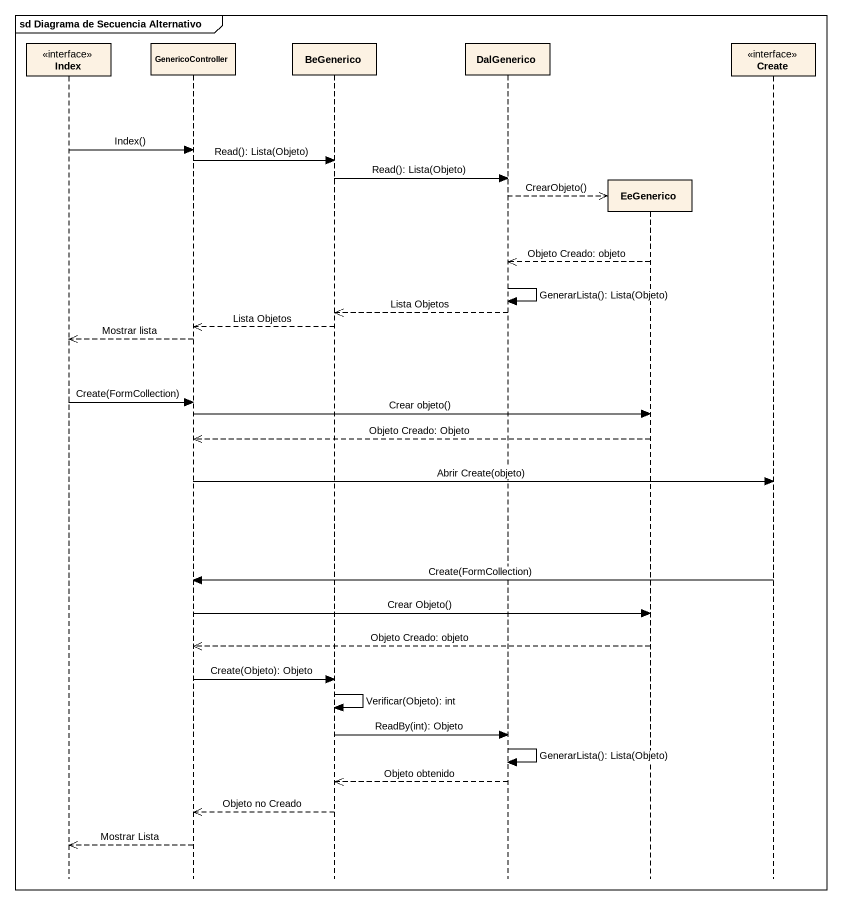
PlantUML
@startuml
mainframe sd Diagrama de Secuencia Alternativo
hide footbox
participant Index <<interface>>
participant GenericoController
participant BeGenerico
participant DalGenerico
participant EeGenerico
participant "Create" as Create_ <<interface>>

Index -> GenericoController : Index()
GenericoController -> BeGenerico : Read(): Lista(Objeto)
BeGenerico -> DalGenerico : Read(): Lista(Objeto)
DalGenerico -->> EeGenerico ** : CrearObjeto()
EeGenerico -->> DalGenerico : Objeto Creado: objeto
DalGenerico -> DalGenerico : GenerarLista(): Lista(Objeto)
DalGenerico -->> BeGenerico : Lista Objetos
BeGenerico -->> GenericoController : Lista Objetos
GenericoController -->> Index : Mostrar lista
Index -> GenericoController : Create(FormCollection)
GenericoController -> EeGenerico : Crear objeto()
EeGenerico -->> GenericoController : Objeto Creado: Objeto
GenericoController -> Create_ : Abrir Create(objeto)
Create_ -> GenericoController : Create(FormCollection)
GenericoController -> EeGenerico : Crear Objeto()
EeGenerico -->> GenericoController : Objeto Creado: objeto
GenericoController -> BeGenerico : Create(Objeto): Objeto
BeGenerico -> BeGenerico : Verificar(Objeto): int
BeGenerico -> DalGenerico : ReadBy(int): Objeto
DalGenerico -> DalGenerico : GenerarLista(): Lista(Objeto)
DalGenerico -->> BeGenerico : Objeto obtenido
BeGenerico -->> GenericoController : Objeto no Creado
GenericoController -->> Index : Mostrar Lista
@enduml
